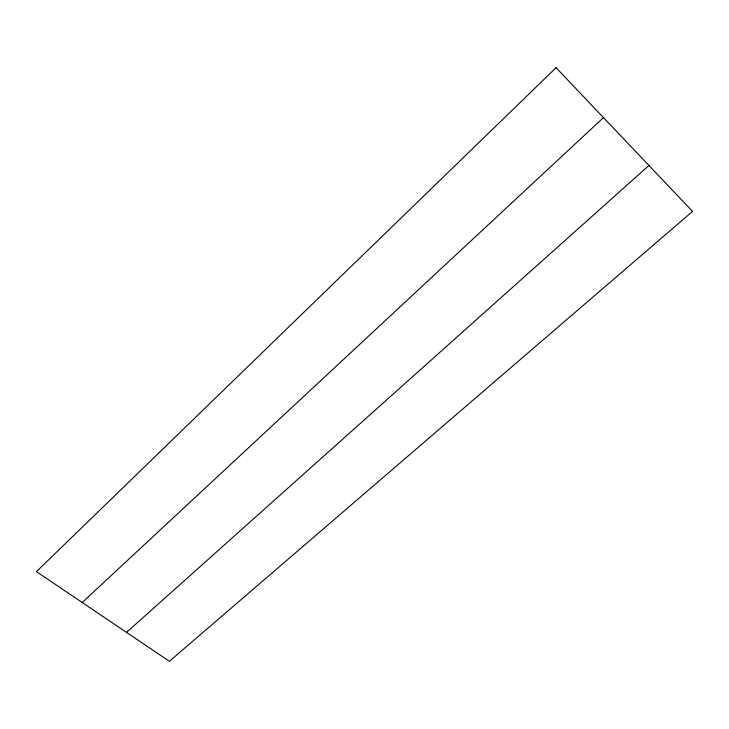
<?xml version="1.0" encoding="UTF-8"?>
<svg xmlns="http://www.w3.org/2000/svg" width="729" height="729" viewBox="0 0 729 729"><rect width="100%" height="100%" fill="white"/><g stroke="black" fill="none" stroke-linecap="round" stroke-linejoin="round"><path stroke-width="1.09" d="M82.222 602.509L603.475 117.606M126.509 632.389L648.928 165.474M556.063 67.697L36.45 571.636L169.383 661.303L692.55 211.401L556.063 67.697"/></g></svg>
